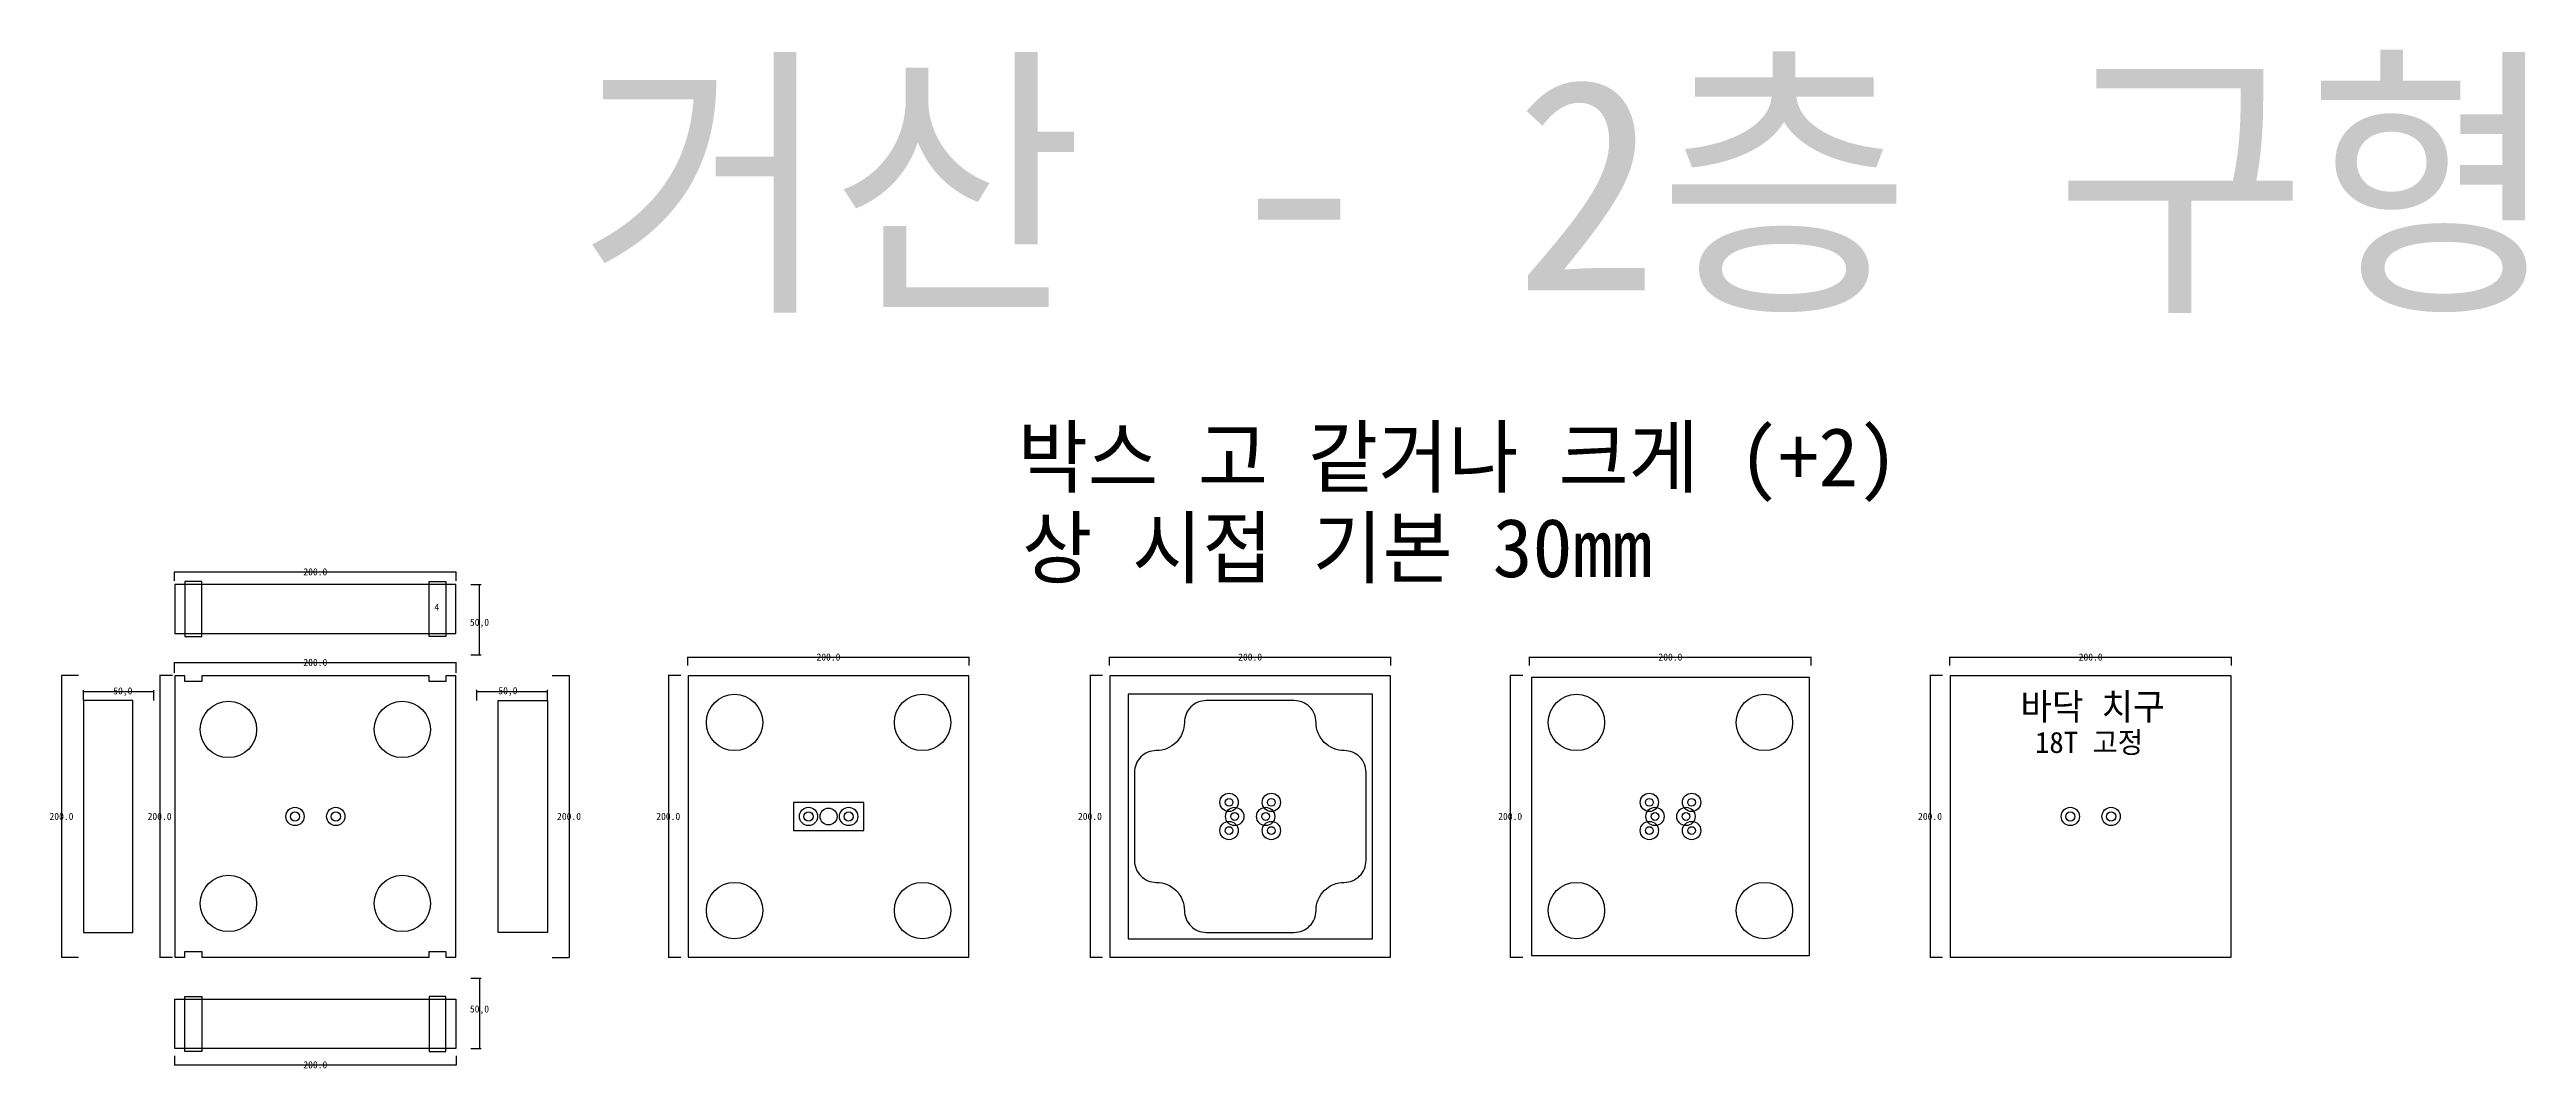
# Model space of a CAD drawing. Header units: millimetres. Extents: x 481 to 2240, y 125 to 849.
import ezdxf

# ---------------------------------------------------------------- set-up
doc = ezdxf.new("R2010")
doc.units = ezdxf.units.MM
for name, color, linetype in [('TEXT', 7, 'Continuous'), ('볼트 구멍', 7, 'Continuous'), ('치구', 7, 'Continuous'), ('치수', 7, 'Continuous')]:
    doc.layers.add(name, color=color, linetype=linetype)
doc.dimstyles.new('ISO-25', dxfattribs={"dimtxt": 2.5, "dimasz": 2.5, "dimexe": 1.25, "dimexo": 0.625, "dimtad": 1, "dimtxsty": 'Standard', "dimcen": 2.5, "dimadec": 0, "dimazin": 0, "dimtfac": 1, "dimtmove": 0, "dimatfit": 3, "dimfxl": 0, "dimarcsym": 0})
doc.dimstyles.get("Standard").update_dxf_attribs({"dimtxt": 7, "dimasz": 0.18, "dimexe": 0.18, "dimexo": 0.0625, "dimgap": 0.09, "dimtad": 0, "dimtih": 1, "dimtoh": 1, "dimdec": 1, "dimzin": 0, "dimdsep": 46, "dimtxsty": 'Standard', "dimcen": 0.09, "dimadec": 0, "dimazin": 0, "dimtfac": 1, "dimtdec": 1, "dimtofl": 0, "dimtmove": 0, "dimatfit": 3, "dimfxl": 0, "dimtolj": 1, "dimtzin": 0, "dimarcsym": 0})

# ---------------------------------------------------------------- blocks, each defined once
blk = doc.blocks.new('*D20')
at = {"color": 0, "lineweight": -2}
for p, q in [((933.8, 411.4), (933.8, 417.4)), ((933.8, 417.2), (1133.8, 417.2)), ((1133.8, 411.4), (1133.8, 417.4))]:
    blk.add_line(p, q, dxfattribs=at)
for points in [[(933.8, 417.2), (934, 417.2), (934, 417.1)], [(1133.8, 417.2), (1133.7, 417.1), (1133.7, 417.2)]]:
    blk.add_solid(points)
at = {"layer": 'Defpoints'}
for p in [(933.8, 417.2), (933.8, 411.3), (1133.8, 417.2), (1133.8, 411.3)]:
    blk.add_point(p, dxfattribs=at)
at = {"insert": (1033.8, 417.3), "char_height": 5, "attachment_point": 5}
blk.add_mtext('200.0', dxfattribs=at)
blk = doc.blocks.new('*D21')
at = {"color": 0, "lineweight": -2}
for p, q in [((837.6, 404.2), (849.7, 404.2)), ((849.6, 404.2), (849.6, 204.2)), ((837.6, 204.2), (849.7, 204.2))]:
    blk.add_line(p, q, dxfattribs=at)
for points in [[(849.6, 404.2), (849.6, 404), (849.5, 404)], [(849.6, 204.2), (849.5, 204.4), (849.6, 204.4)]]:
    blk.add_solid(points)
at = {"layer": 'Defpoints'}
for p in [(837.5, 404.2), (849.6, 404.2), (837.5, 204.2), (849.6, 204.2)]:
    blk.add_point(p, dxfattribs=at)
at = {"insert": (849.5, 304.2), "char_height": 5, "attachment_point": 5}
blk.add_mtext('200.0', dxfattribs=at)
blk = doc.blocks.new('*D22')
at = {"color": 0, "lineweight": -2}
for p, q in [((928.9, 404.2), (919.9, 404.2)), ((920.1, 404.2), (920.1, 204.2)), ((928.9, 204.2), (919.9, 204.2))]:
    blk.add_line(p, q, dxfattribs=at)
for points in [[(920.1, 404.2), (920.1, 404), (920, 404)], [(920.1, 204.2), (920, 204.4), (920.1, 204.4)]]:
    blk.add_solid(points)
at = {"layer": 'Defpoints'}
for p in [(920.1, 404.2), (929, 404.2), (920.1, 204.2), (929, 204.2)]:
    blk.add_point(p, dxfattribs=at)
at = {"insert": (920, 304.2), "char_height": 5, "attachment_point": 5}
blk.add_mtext('200.0', dxfattribs=at)
blk = doc.blocks.new('*D23')
at = {"color": 0, "lineweight": -2}
for p, q in [((567.8, 404.2), (558.6, 404.2)), ((558.8, 404.2), (558.8, 204.2)), ((567.8, 204.2), (558.6, 204.2))]:
    blk.add_line(p, q, dxfattribs=at)
for points in [[(558.8, 404.2), (558.8, 404), (558.8, 404)], [(558.8, 204.2), (558.8, 204.4), (558.8, 204.4)]]:
    blk.add_solid(points)
at = {"layer": 'Defpoints'}
for p in [(558.8, 404.2), (567.9, 404.2), (558.8, 204.2), (567.9, 204.2)]:
    blk.add_point(p, dxfattribs=at)
at = {"insert": (558.7, 304.2), "char_height": 5, "attachment_point": 5}
blk.add_mtext('200.0', dxfattribs=at)
blk = doc.blocks.new('*D24')
at = {"color": 0, "lineweight": -2}
for p, q in [((501.1, 404.2), (488.9, 404.2)), ((489.1, 404.2), (489.1, 204.2)), ((501.1, 204.2), (488.9, 204.2))]:
    blk.add_line(p, q, dxfattribs=at)
for points in [[(489.1, 404.2), (489.2, 404), (489.1, 404)], [(489.1, 204.2), (489.1, 204.4), (489.2, 204.4)]]:
    blk.add_solid(points)
at = {"layer": 'Defpoints'}
for p in [(489.1, 404.2), (501.2, 404.2), (489.1, 204.2), (501.2, 204.2)]:
    blk.add_point(p, dxfattribs=at)
at = {"insert": (489, 304.2), "char_height": 5, "attachment_point": 5}
blk.add_mtext('200.0', dxfattribs=at)
blk = doc.blocks.new('*D25')
at = {"color": 0, "lineweight": -2}
for p, q in [((569.3, 134.3), (569.3, 127.7)), ((569.3, 127.9), (769.3, 127.9)), ((769.3, 134.3), (769.3, 127.7))]:
    blk.add_line(p, q, dxfattribs=at)
for points in [[(569.3, 127.9), (569.5, 128), (569.5, 127.9)], [(769.3, 127.9), (769.2, 127.9), (769.2, 128)]]:
    blk.add_solid(points)
at = {"layer": 'Defpoints'}
for p in [(569.3, 134.3), (569.3, 127.9), (769.3, 134.3), (769.3, 127.9)]:
    blk.add_point(p, dxfattribs=at)
at = {"insert": (669.3, 127.9), "char_height": 5, "attachment_point": 5}
blk.add_mtext('200.0', dxfattribs=at)
blk = doc.blocks.new('*D26')
at = {"color": 0, "lineweight": -2}
for p, q in [((779.7, 189.4), (787.2, 189.4)), ((785.9, 189.4), (785.9, 139.4)), ((779.7, 139.4), (787.2, 139.4))]:
    blk.add_line(p, q, dxfattribs=at)
for points in [[(785.9, 189.4), (786.3, 186.9), (785.5, 186.9)], [(785.9, 139.4), (785.5, 141.9), (786.3, 141.9)]]:
    blk.add_solid(points)
at = {"layer": 'Defpoints'}
for p in [(779, 189.4), (785.9, 189.4), (779, 139.4), (785.9, 139.4)]:
    blk.add_point(p, dxfattribs=at)
at = {"insert": (785.9, 166.9), "char_height": 5, "attachment_point": 5}
blk.add_mtext('50,0', dxfattribs=at)
blk = doc.blocks.new('*D27')
at = {"color": 0, "lineweight": -2}
for p, q in [((569.3, 471.4), (569.3, 477.9)), ((569.3, 477.8), (769.3, 477.8)), ((769.3, 471.4), (769.3, 477.9))]:
    blk.add_line(p, q, dxfattribs=at)
for points in [[(569.3, 477.8), (569.5, 477.8), (569.5, 477.7)], [(769.3, 477.8), (769.2, 477.7), (769.2, 477.8)]]:
    blk.add_solid(points)
at = {"layer": 'Defpoints'}
for p in [(569.3, 477.8), (769.3, 477.8), (569.3, 471.4), (769.3, 471.4)]:
    blk.add_point(p, dxfattribs=at)
at = {"insert": (669.3, 477.8), "char_height": 5, "attachment_point": 5}
blk.add_mtext('200.0', dxfattribs=at)
blk = doc.blocks.new('*D28')
at = {"color": 0, "lineweight": -2}
for p, q in [((569.3, 406.1), (569.3, 413.6)), ((569.3, 413.4), (769.3, 413.4)), ((769.3, 406.1), (769.3, 413.6))]:
    blk.add_line(p, q, dxfattribs=at)
for points in [[(569.3, 413.4), (569.5, 413.4), (569.5, 413.4)], [(769.3, 413.4), (769.2, 413.4), (769.2, 413.4)]]:
    blk.add_solid(points)
at = {"layer": 'Defpoints'}
for p in [(569.3, 413.4), (569.3, 406), (769.3, 413.4), (769.3, 406)]:
    blk.add_point(p, dxfattribs=at)
at = {"insert": (669.3, 413.5), "char_height": 5, "attachment_point": 5}
blk.add_mtext('200.0', dxfattribs=at)
blk = doc.blocks.new('*D29')
at = {"color": 0, "lineweight": -2}
for p, q in [((504.6, 386.6), (504.6, 393.9)), ((554.6, 392.7), (504.6, 392.7)), ((554.6, 386.5), (554.6, 393.9))]:
    blk.add_line(p, q, dxfattribs=at)
for points in [[(504.6, 392.7), (507.1, 393.1), (507.1, 392.2)], [(554.6, 392.7), (552.1, 392.2), (552.1, 393.1)]]:
    blk.add_solid(points)
at = {"layer": 'Defpoints'}
for p in [(504.6, 392.7), (554.6, 392.7), (504.6, 386), (554.6, 385.9)]:
    blk.add_point(p, dxfattribs=at)
at = {"insert": (532.6, 392.7), "char_height": 5, "attachment_point": 5}
blk.add_mtext('50,0', dxfattribs=at)
blk = doc.blocks.new('*D30')
at = {"color": 0, "lineweight": -2}
for p, q in [((779.7, 468.9), (787.2, 468.9)), ((785.9, 418.9), (785.9, 468.9)), ((779.7, 418.9), (787.2, 418.9))]:
    blk.add_line(p, q, dxfattribs=at)
for points in [[(785.9, 468.9), (786.3, 466.4), (785.5, 466.4)], [(785.9, 418.9), (785.5, 421.4), (786.3, 421.4)]]:
    blk.add_solid(points)
at = {"layer": 'Defpoints'}
for p in [(779, 468.9), (785.9, 468.9), (779, 418.9), (785.9, 418.9)]:
    blk.add_point(p, dxfattribs=at)
at = {"insert": (785.9, 441.4), "char_height": 5, "attachment_point": 5}
blk.add_mtext('50,0', dxfattribs=at)
blk = doc.blocks.new('*D31')
at = {"color": 0, "lineweight": -2}
for p, q in [((784.1, 386.6), (784.1, 394)), ((784.1, 392.8), (834.1, 392.8)), ((834.1, 386.6), (834.1, 394))]:
    blk.add_line(p, q, dxfattribs=at)
for points in [[(784.1, 392.8), (786.6, 393.2), (786.6, 392.3)], [(834.1, 392.8), (831.6, 392.3), (831.6, 393.2)]]:
    blk.add_solid(points)
at = {"layer": 'Defpoints'}
for p in [(784.1, 392.8), (834.1, 392.8), (784.1, 386), (834.1, 386)]:
    blk.add_point(p, dxfattribs=at)
at = {"insert": (806.1, 392.8), "char_height": 5, "attachment_point": 5}
blk.add_mtext('50,0', dxfattribs=at)
blk = doc.blocks.new('*D32')
at = {"color": 0, "lineweight": -2}
for p, q in [((1526.9, 404.2), (1517.9, 404.2)), ((1518.1, 404.2), (1518.1, 204.2)), ((1526.9, 204.2), (1517.9, 204.2))]:
    blk.add_line(p, q, dxfattribs=at)
for points in [[(1518.1, 404.2), (1518.1, 404), (1518, 404)], [(1518.1, 204.2), (1518, 204.4), (1518.1, 204.4)]]:
    blk.add_solid(points)
at = {"layer": 'Defpoints'}
for p in [(1518.1, 404.2), (1527, 404.2), (1518.1, 204.2), (1527, 204.2)]:
    blk.add_point(p, dxfattribs=at)
at = {"insert": (1518, 304.2), "char_height": 5, "attachment_point": 5}
blk.add_mtext('200.0', dxfattribs=at)
blk = doc.blocks.new('*D33')
at = {"color": 0, "lineweight": -2}
for p, q in [((1228.4, 404.2), (1219.4, 404.2)), ((1219.6, 404.2), (1219.6, 204.2)), ((1228.4, 204.2), (1219.4, 204.2))]:
    blk.add_line(p, q, dxfattribs=at)
for points in [[(1219.6, 404.2), (1219.6, 404), (1219.5, 404)], [(1219.6, 204.2), (1219.5, 204.4), (1219.6, 204.4)]]:
    blk.add_solid(points)
at = {"layer": 'Defpoints'}
for p in [(1219.6, 404.2), (1228.5, 404.2), (1219.6, 204.2), (1228.5, 204.2)]:
    blk.add_point(p, dxfattribs=at)
at = {"insert": (1219.5, 304.2), "char_height": 5, "attachment_point": 5}
blk.add_mtext('200.0', dxfattribs=at)
blk = doc.blocks.new('*D34')
at = {"color": 0, "lineweight": -2}
for p, q in [((1233.3, 411.4), (1233.3, 417.4)), ((1233.3, 417.2), (1433.3, 417.2)), ((1433.3, 411.4), (1433.3, 417.4))]:
    blk.add_line(p, q, dxfattribs=at)
for points in [[(1233.3, 417.2), (1233.5, 417.2), (1233.5, 417.1)], [(1433.3, 417.2), (1433.2, 417.1), (1433.2, 417.2)]]:
    blk.add_solid(points)
at = {"layer": 'Defpoints'}
for p in [(1233.3, 417.2), (1233.3, 411.3), (1433.3, 417.2), (1433.3, 411.3)]:
    blk.add_point(p, dxfattribs=at)
at = {"insert": (1333.3, 417.3), "char_height": 5, "attachment_point": 5}
blk.add_mtext('200.0', dxfattribs=at)
blk = doc.blocks.new('*D35')
at = {"color": 0, "lineweight": -2}
for p, q in [((1531.8, 411.4), (1531.8, 417.4)), ((1531.8, 417.2), (1731.8, 417.2)), ((1731.8, 411.4), (1731.8, 417.4))]:
    blk.add_line(p, q, dxfattribs=at)
for points in [[(1531.8, 417.2), (1532, 417.2), (1532, 417.1)], [(1731.8, 417.2), (1731.7, 417.1), (1731.7, 417.2)]]:
    blk.add_solid(points)
at = {"layer": 'Defpoints'}
for p in [(1531.8, 417.2), (1531.8, 411.3), (1731.8, 417.2), (1731.8, 411.3)]:
    blk.add_point(p, dxfattribs=at)
at = {"insert": (1631.8, 417.3), "char_height": 5, "attachment_point": 5}
blk.add_mtext('200.0', dxfattribs=at)
blk = doc.blocks.new('*D36')
at = {"color": 0, "lineweight": -2}
for p, q in [((1825.1, 404.2), (1816.1, 404.2)), ((1816.3, 404.2), (1816.3, 204.2)), ((1825.1, 204.2), (1816.1, 204.2))]:
    blk.add_line(p, q, dxfattribs=at)
for points in [[(1816.3, 404.2), (1816.3, 404), (1816.3, 404)], [(1816.3, 204.2), (1816.3, 204.4), (1816.3, 204.4)]]:
    blk.add_solid(points)
at = {"layer": 'Defpoints'}
for p in [(1816.3, 404.2), (1825.2, 404.2), (1816.3, 204.2), (1825.2, 204.2)]:
    blk.add_point(p, dxfattribs=at)
at = {"insert": (1816.2, 304.2), "char_height": 5, "attachment_point": 5}
blk.add_mtext('200.0', dxfattribs=at)
blk = doc.blocks.new('*D37')
at = {"color": 0, "lineweight": -2}
for p, q in [((1830.3, 411.4), (1830.3, 417.4)), ((1830.3, 417.2), (2030.3, 417.2)), ((2030.3, 411.4), (2030.3, 417.4))]:
    blk.add_line(p, q, dxfattribs=at)
for points in [[(1830.3, 417.2), (1830.5, 417.2), (1830.5, 417.1)], [(2030.3, 417.2), (2030.2, 417.1), (2030.2, 417.2)]]:
    blk.add_solid(points)
at = {"layer": 'Defpoints'}
for p in [(1830.3, 417.2), (1830.3, 411.3), (2030.3, 417.2), (2030.3, 411.3)]:
    blk.add_point(p, dxfattribs=at)
at = {"insert": (1930.3, 417.3), "char_height": 5, "attachment_point": 5}
blk.add_mtext('200.0', dxfattribs=at)

msp = doc.modelspace()

# ---------------------------------------------------------------- linework, layer by layer
at = {"layer": 'TEXT', "color": 1, "elevation": 0}
msp.add_lwpolyline([(1008.85, 294.19), (1058.85, 294.19), (1058.85, 314.19), (1008.85, 314.19)], close=True, dxfattribs=at)
at = {"layer": '볼트 구멍', "color": 6}
for centre in [(1318.35, 314.19), (1348.35, 314.19), (1616.85, 314.19), (1646.85, 314.19), (1019.6, 304.19), (1048.1, 304.19), (1318.35, 294.19), (1322.35, 304.19), (1344.35, 304.19), (1348.35, 294.19), (1616.85, 294.19), (1620.85, 304.19), (1642.85, 304.19), (1646.85, 294.19), (1915.85, 304.19), (1944.85, 304.19)]:
    msp.add_circle(centre, 6.5, dxfattribs=at)
at = {"layer": '볼트 구멍', "color": 3}
for centre, radius in [((1318.35, 314.19), 2.75), ((1348.35, 314.19), 2.75), ((1616.85, 314.19), 2.75), ((1646.85, 314.19), 2.75), ((654.85, 304.19), 3.25), ((683.85, 304.19), 3.25), ((1019.6, 304.19), 3.25), ((1033.85, 304.19), 6), ((1048.1, 304.19), 3.25), ((1322.35, 304.19), 2.75), ((1344.35, 304.19), 2.75), ((1620.85, 304.19), 2.75), ((1642.85, 304.19), 2.75), ((1915.85, 304.19), 3.25), ((1944.85, 304.19), 3.25), ((1318.35, 294.19), 2.75), ((1348.35, 294.19), 2.75), ((1616.85, 294.19), 2.75), ((1646.85, 294.19), 2.75)]:
    msp.add_circle(centre, radius, dxfattribs=at)
at = {"layer": '볼트 구멍', "color": 2}
for centre in [(654.85, 304.19), (683.85, 304.19)]:
    msp.add_circle(centre, 6.5, dxfattribs=at)
at = {"layer": '치구'}
for points in [[(569.6, 433.94), (769.1, 433.94), (769.1, 468.94), (569.6, 468.94)], [(569.6, 204.44), (576.6, 204.44), (576.6, 208.44), (588.6, 208.44), (588.6, 204.44), (750.1, 204.44), (750.1, 208.44), (762.1, 208.44), (762.1, 204.44), (769.1, 204.44), (769.1, 403.94), (762.1, 403.94), (762.1, 399.94), (750.1, 399.94), (750.1, 403.94), (588.6, 403.94), (588.6, 399.94), (576.6, 399.94), (576.6, 403.94), (569.6, 403.94)], [(934.1, 403.94), (934.1, 204.44), (1133.6, 204.44), (1133.6, 403.94)], [(1233.6, 403.94), (1233.6, 204.44), (1433.1, 204.44), (1433.1, 403.94)], [(1246.6, 390.94), (1246.6, 217.44), (1420.1, 217.44), (1420.1, 390.94)], [(1533.1, 402.94), (1533.1, 205.44), (1730.6, 205.44), (1730.6, 402.94)], [(1830.6, 403.94), (1830.6, 204.44), (2030.1, 204.44), (2030.1, 403.94)], [(539.6, 386.54), (504.6, 386.54), (504.6, 221.84), (539.6, 221.84)], [(799.1, 386.54), (834.1, 386.54), (834.1, 221.84), (799.1, 221.84)], [(569.6, 174.44), (769.1, 174.44), (769.1, 139.44), (569.6, 139.44)]]:
    msp.add_lwpolyline(points, close=True, dxfattribs=at)
at = {"layer": '치구', "color": 1}
for points in [[(576.6, 431.94), (588.6, 431.94), (588.6, 470.93), (576.6, 470.93)], [(762.1, 431.94), (750.1, 431.94), (750.1, 470.93), (762.1, 470.93)], [(576.6, 176.44), (588.6, 176.44), (588.6, 137.44), (576.6, 137.44)], [(762.1, 176.44), (750.1, 176.44), (750.1, 137.44), (762.1, 137.44)]]:
    msp.add_lwpolyline(points, close=True, dxfattribs=at)
at = {"layer": '치구'}
msp.add_lwpolyline([(1251.1, 272.94, 0.4142136), (1266.6, 257.44, -0.4142136), (1286.6, 237.44, 0.4142136), (1302.1, 221.94), (1364.6, 221.94, 0.4142136), (1380.1, 237.44, -0.4142136), (1400.1, 257.44, 0.4142136), (1415.6, 272.94), (1415.6, 335.44, 0.4142136), (1400.1, 350.94, -0.4142136), (1380.1, 370.94, 0.4142136), (1364.6, 386.44), (1302.1, 386.44, 0.4142136), (1286.6, 370.94, -0.4142136), (1266.6, 350.94, 0.4142136), (1251.1, 335.44)], format="xyb", close=True, dxfattribs=at)
for centre in [(967.1, 370.94), (1100.6, 370.94), (1565.1, 370.94), (1698.6, 370.94), (607.6, 365.94), (731.1, 365.94), (607.6, 242.44), (731.1, 242.44), (967.1, 237.44), (1100.6, 237.44), (1565.1, 237.44), (1698.6, 237.44)]:
    msp.add_circle(centre, 20, dxfattribs=at)

# ---------------------------------------------------------------- texts
at = {"layer": 'TEXT', "color": 3}
msp.add_text('거산 - 2층 구형', height=150, dxfattribs=at).set_placement((856.25, 677.68))
at = {"layer": 'TEXT', "color": 1}
for s, height, p in [('박스 고 같거나 크게 (+2)', 41.6667, (1168.21, 538.49)), ('상 시접 기본 30mm', 41.6667, (1171.35, 474.09)), ('4', 5, (753.91, 450.24))]:
    msp.add_text(s, height=height, dxfattribs=at).set_placement(p)
at = {"layer": 'TEXT', "color": 6, "linetype": 'Continuous'}
msp.add_text('바닥 치구', height=18.75, dxfattribs=at).set_placement((1880.43, 372.78))
at = {"layer": 'TEXT', "color": 6}
msp.add_text('18T 고정', height=15, dxfattribs=at).set_placement((1890.78, 349.27))

# ---------------------------------------------------------------- dimensions: what is measured, and where the dimension line sits
at = {"layer": '치수', "color": 4}
for base, p1, p2, dimstyle, override, picture, middle in [((769.35, 477.76), (569.35, 471.36), (769.35, 471.36), 'Standard', {"dimtxt": 5}, '*D27', (669.35, 477.76)), ((834.1, 392.76), (784.1, 385.99), (834.1, 385.99), 'ISO-25', {"dimtxt": 5, "dimdec": 1, "dimzin": 0, "dimtdec": 1}, '*D31', (806.1, 392.76)), ((769.35, 127.93), (569.35, 134.32), (769.35, 134.32), 'Standard', {"dimtxt": 5}, '*D25', (669.35, 127.93))]:
    dim = msp.add_linear_dim(base=base, p1=p1, p2=p2, dimstyle=dimstyle, override=override, dxfattribs=at)
    dim.commit()
    dim.dimension.update_dxf_attribs({"geometry": picture, "text_midpoint": middle, "dimtype": 128})
for base, p1, p2, angle, picture, middle in [((785.92, 468.94), (779.03, 418.94), (779.03, 468.94), 90, '*D30', (785.92, 441.44)), ((504.6, 392.66), (554.6, 385.89), (504.6, 385.99), 180, '*D29', (532.6, 392.66)), ((785.92, 139.44), (779.03, 189.44), (779.03, 139.44), 270, '*D26', (785.92, 166.94))]:
    dim = msp.add_linear_dim(base=base, p1=p1, p2=p2, angle=angle, dimstyle='ISO-25', override={"dimtxt": 5, "dimdec": 1, "dimzin": 0, "dimtdec": 1}, dxfattribs=at)
    dim.commit()
    dim.dimension.update_dxf_attribs({"geometry": picture, "text_midpoint": middle, "dimtype": 128})
for base, p1, p2, picture, middle in [((769.35, 413.41), (569.35, 406.01), (769.35, 406.01), '*D28', (669.35, 413.5)), ((1133.85, 417.18), (933.85, 411.29), (1133.85, 411.29), '*D20', (1033.85, 417.27)), ((1433.35, 417.18), (1233.35, 411.29), (1433.35, 411.29), '*D34', (1333.35, 417.27)), ((1731.85, 417.18), (1531.85, 411.29), (1731.85, 411.29), '*D35', (1631.85, 417.27)), ((2030.35, 417.18), (1830.35, 411.29), (2030.35, 411.29), '*D37', (1930.35, 417.27))]:
    dim = msp.add_linear_dim(base=base, p1=p1, p2=p2, dimstyle='Standard', override={"dimtxt": 5}, dxfattribs=at)
    dim.commit()
    dim.dimension.update_dxf_attribs({"geometry": picture, "text_midpoint": middle})
for base, p1, p2, picture, middle in [((489.13, 204.19), (501.2, 404.19), (501.2, 204.19), '*D24', (489.04, 304.19)), ((558.82, 204.19), (567.89, 404.19), (567.89, 204.19), '*D23', (558.73, 304.19)), ((849.56, 204.19), (837.49, 404.19), (837.49, 204.19), '*D21', (849.47, 304.19)), ((920.05, 204.19), (928.96, 404.19), (928.96, 204.19), '*D22', (919.96, 304.19)), ((1219.55, 204.19), (1228.46, 404.19), (1228.46, 204.19), '*D33', (1219.46, 304.19)), ((1518.05, 204.19), (1526.96, 404.19), (1526.96, 204.19), '*D32', (1517.96, 304.19)), ((1816.3, 204.19), (1825.21, 404.19), (1825.21, 204.19), '*D36', (1816.21, 304.19))]:
    dim = msp.add_linear_dim(base=base, p1=p1, p2=p2, angle=90, dimstyle='Standard', override={"dimtxt": 5}, dxfattribs=at)
    dim.commit()
    dim.dimension.update_dxf_attribs({"geometry": picture, "text_midpoint": middle})

doc.saveas('drawing.dxf')
